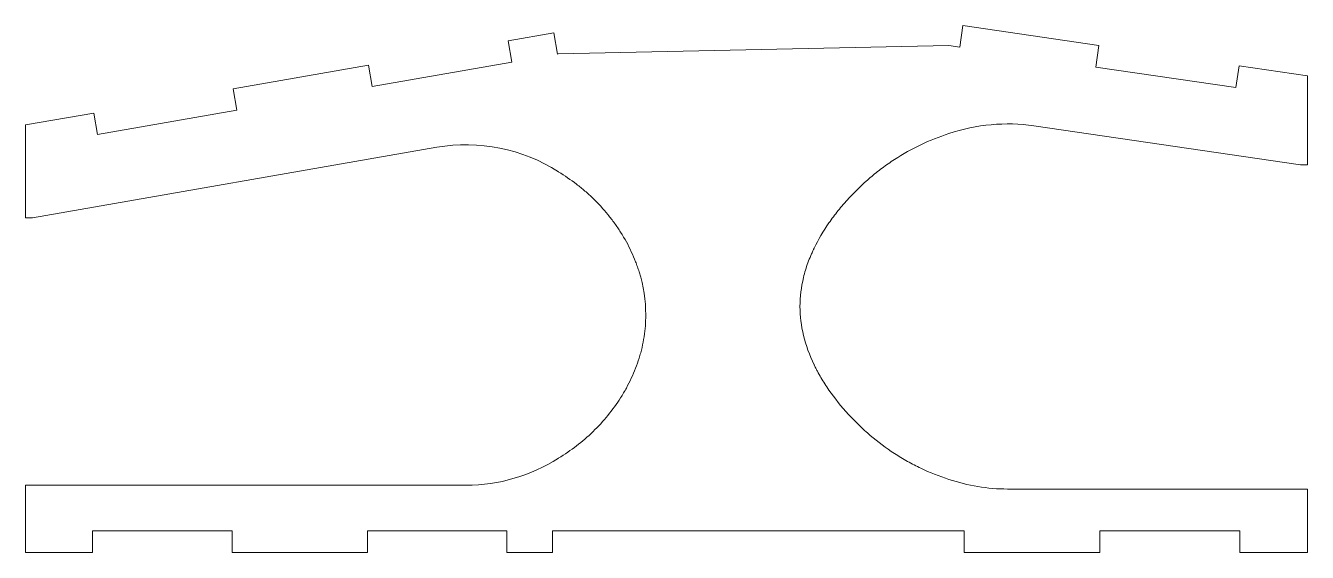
# Model space of a CAD drawing. Header units: millimetres. Extents: x 6 to 190, y 5 to 80.
import ezdxf

# ---------------------------------------------------------------- set-up
doc = ezdxf.new("R2010")
doc.units = ezdxf.units.MM

msp = doc.modelspace()

# ---------------------------------------------------------------- linework, layer by layer
at = {"color": 7, "linetype": 'Continuous', "lineweight": 15}
for p, q in [((75.36, 78.14), (81.91, 79.28)), ((82.44, 76.22), (81.91, 79.28)), ((140.15, 77.22), (140.6, 80.31)), ((140.6, 80.31), (160.09, 77.46)), ((75.36, 78.14), (75.89, 75.08)), ((138.59, 77.45), (82.57, 76.24)), ((140.15, 77.22), (138.59, 77.45)), ((160.09, 77.46), (159.64, 74.37)), ((82.57, 76.24), (82.44, 76.22)), ((35.95, 71.26), (55.36, 74.65)), ((55.89, 71.59), (55.36, 74.65)), ((75.89, 75.08), (55.89, 71.59)), ((179.73, 71.43), (159.64, 74.37)), ((180.18, 74.52), (179.73, 71.43)), ((180.18, 74.52), (189.98, 73.09)), ((189.98, 73.09), (189.98, 60.34)), ((35.95, 71.26), (36.49, 68.2)), ((36.49, 68.2), (16.49, 64.71)), ((6.18, 66.06), (15.96, 67.77)), ((15.96, 67.77), (16.49, 64.71)), ((6.18, 52.75), (6.18, 66.06)), ((150.77, 65.93), (188.98, 60.34)), ((7.18, 52.75), (65.15, 62.87)), ((189.98, 60.34), (188.98, 60.34)), ((6.18, 52.75), (7.18, 52.75)), ((6.18, 4.76), (6.18, 14.38)), ((69.35, 14.38), (6.18, 14.38)), ((189.98, 13.84), (146.99, 13.84)), ((189.98, 13.84), (189.98, 4.76)), ((15.78, 7.86), (35.78, 7.86)), ((15.78, 7.86), (15.78, 4.76)), ((35.78, 7.86), (35.78, 4.76)), ((55.19, 7.86), (75.19, 7.86)), ((55.19, 4.76), (55.19, 7.86)), ((75.19, 7.86), (75.19, 4.76)), ((81.73, 7.86), (140.75, 7.86)), ((81.73, 4.76), (81.73, 7.86)), ((140.75, 7.86), (140.75, 4.76)), ((160.24, 7.86), (180.32, 7.86)), ((160.24, 7.86), (160.24, 4.76)), ((180.32, 7.86), (180.32, 4.76)), ((6.18, 4.76), (15.78, 4.76)), ((35.78, 4.76), (55.19, 4.76)), ((75.19, 4.76), (81.73, 4.76)), ((140.75, 4.76), (160.24, 4.76)), ((180.32, 4.76), (189.98, 4.76))]:
    msp.add_line(p, q, dxfattribs=at)
for centre, radius, start, end in [((146.99, 40.03), 26.18, 81.6818, 108.7158), ((69.35, 38.81), 24.42, 57.2181, 99.9037), ((69.35, 38.81), 24.42, 270, 302.7819), ((146.99, 40.03), 26.18, 251.2842, 270)]:
    msp.add_arc(centre, radius, start, end, dxfattribs=at)
for points, knots in [([(138.59, 15.23), (137.19, 15.67), (135.84, 16.21), (133.9, 17.13), (133.26, 17.46), (132.01, 18.17), (131.38, 18.55), (129.56, 19.74), (128.41, 20.61), (126.76, 22.01), (126.22, 22.49), (125.44, 23.24), (125.18, 23.5), (124.8, 23.89), (124.67, 24.02), (124.42, 24.28), (124.31, 24.41), (123.13, 25.69), (122.2, 26.85), (120.97, 28.63), (120.58, 29.23), (120.05, 30.13), (119.88, 30.44), (119.64, 30.9), (119.56, 31.05), (119.44, 31.28), (119.41, 31.36), (119.35, 31.47), (119.33, 31.51), (119.29, 31.59), (119.28, 31.62), (117.9, 34.47), (117.22, 37.26), (117.22, 41.41), (117.39, 42.8), (117.9, 44.89), (118.11, 45.59), (118.49, 46.64), (118.63, 46.99), (118.85, 47.51), (118.93, 47.69), (119.05, 47.95), (119.09, 48.04), (119.15, 48.17), (119.17, 48.21), (119.21, 48.3), (119.24, 48.35), (119.85, 49.62), (120.56, 50.83), (121.79, 52.61), (122.23, 53.19), (122.93, 54.07), (123.17, 54.35), (123.54, 54.78), (123.66, 54.93), (123.92, 55.21), (124.05, 55.36), (125.16, 56.57), (126.21, 57.58), (127.86, 58.98), (128.42, 59.43), (129.58, 60.29), (130.16, 60.7), (133.23, 62.7), (135.78, 63.93), (138.59, 64.82)], [0, 0, 0, 0, 0.0625, 0.0625, 0.09375, 0.09375, 0.125, 0.125, 0.1875, 0.1875, 0.21875, 0.21875, 0.234375, 0.234375, 0.242188, 0.242188, 0.25, 0.25, 0.3125, 0.3125, 0.34375, 0.34375, 0.359375, 0.359375, 0.367188, 0.367188, 0.371094, 0.371094, 0.373047, 0.373047, 0.375, 0.375, 0.5, 0.5, 0.5625, 0.5625, 0.59375, 0.59375, 0.609375, 0.609375, 0.617188, 0.617188, 0.621094, 0.621094, 0.623047, 0.623047, 0.625, 0.625, 0.6875, 0.6875, 0.71875, 0.71875, 0.734375, 0.734375, 0.742188, 0.742188, 0.75, 0.75, 0.8125, 0.8125, 0.84375, 0.84375, 0.875, 0.875, 1, 1, 1, 1]), ([(82.57, 59.34), (83.48, 58.79), (84.36, 58.2), (85.6, 57.24), (86, 56.92), (86.59, 56.41), (86.79, 56.23), (87.17, 55.88), (87.36, 55.71), (88.31, 54.79), (89.02, 54.01), (90.01, 52.8), (90.33, 52.38), (90.79, 51.75), (90.94, 51.54), (91.23, 51.11), (91.36, 50.9), (92.09, 49.76), (92.6, 48.83), (93.26, 47.41), (93.46, 46.93), (93.74, 46.21), (93.83, 45.97), (94, 45.48), (94.08, 45.25), (94.8, 42.95), (95.11, 40.89), (95.11, 37.77), (95.03, 36.73), (94.79, 35.18), (94.7, 34.67), (94.52, 33.9), (94.45, 33.64), (94.31, 33.13), (94.24, 32.87), (93.85, 31.64), (93.48, 30.68), (92.82, 29.26), (92.58, 28.79), (92.2, 28.09), (92.07, 27.86), (91.79, 27.4), (91.65, 27.16), (90.95, 26.07), (90.34, 25.22), (89.02, 23.6), (88.3, 22.82), (86.79, 21.35), (85.99, 20.66), (84.37, 19.43), (83.5, 18.83), (82.57, 18.27)], [0, 0, 0, 0, 0.0625, 0.0625, 0.09375, 0.09375, 0.109375, 0.109375, 0.125, 0.125, 0.1875, 0.1875, 0.21875, 0.21875, 0.234375, 0.234375, 0.25, 0.25, 0.3125, 0.3125, 0.34375, 0.34375, 0.359375, 0.359375, 0.375, 0.375, 0.5, 0.5, 0.5625, 0.5625, 0.59375, 0.59375, 0.609375, 0.609375, 0.625, 0.625, 0.6875, 0.6875, 0.71875, 0.71875, 0.734375, 0.734375, 0.75, 0.75, 0.8125, 0.8125, 0.875, 0.875, 0.9375, 0.9375, 1, 1, 1, 1])]:
    msp.add_open_spline(points, degree=3, knots=knots, dxfattribs=at)

doc.saveas('drawing.dxf')
